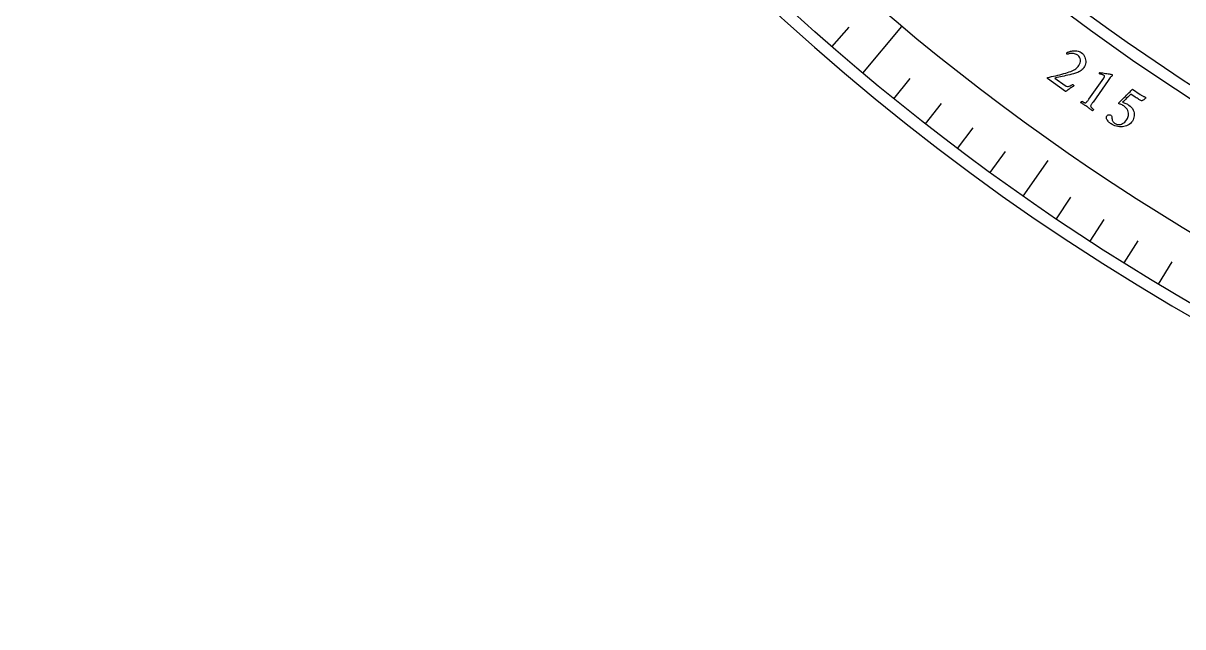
# Model space of a CAD drawing. Header units: millimetres. Extents: x -50 to 50, y -50 to 64.
# Drawn here: x -50 to -25.1, y -50 to -37.04 of the extents above; entities that cross this region are included whole.
import ezdxf

# ---------------------------------------------------------------- set-up
doc = ezdxf.new("R2010")
doc.units = ezdxf.units.MM
for name, color, linetype in [('CUT_INNER', 6, 'Continuous'), ('CUT_OUTER', 1, 'Continuous'), ('ENGRAVE', 7, 'Continuous'), ('ENGRAVE_FINE', 8, 'Continuous'), ('TEXT', 5, 'Continuous')]:
    doc.layers.add(name, color=color, linetype=linetype)

msp = doc.modelspace()

# ---------------------------------------------------------------- linework, layer by layer
at = {"layer": 'CUT_INNER'}
msp.add_arc((0.0002, -0.0001), 45.7499, 92.31774, 38.3206, dxfattribs=at)
at = {"layer": 'CUT_OUTER'}
msp.add_arc((0, -0.0002), 49.9998, 177.11535, 4.43206, dxfattribs=at)
at = {"layer": 'ENGRAVE'}
for points in [[(-31.9755, -38.1069), (-31.1341, -37.1041)], [(-28.5326, -40.7487), (-27.9963, -39.9828)]]:
    msp.add_lwpolyline(points, dxfattribs=at)
for radius in [49.745, 48.436, 46.005]:
    msp.add_circle((0, 0), radius, dxfattribs=at)
at = {"layer": 'ENGRAVE_FINE'}
for points in [[(-32.6357, -37.543), (-32.2676, -37.1196)], [(-31.3055, -38.6591), (-30.9525, -38.2231)], [(-30.6261, -39.1996), (-30.2807, -38.7575)], [(-29.9373, -39.7281), (-29.5997, -39.2801)], [(-29.2394, -40.2446), (-28.9096, -39.7907)], [(-27.8171, -41.2405), (-27.5033, -40.7754)], [(-27.0931, -41.7197), (-26.7875, -41.2492)], [(-26.3608, -42.1862), (-26.0635, -41.7104)], [(-25.6206, -42.6398), (-25.3316, -42.1589)]]:
    msp.add_lwpolyline(points, dxfattribs=at)
at = {"layer": 'TEXT'}
for points in [[(-27.4413, -38.3823), (-27.4572, -38.3923), (-27.4738, -38.4031), (-27.4913, -38.4148), (-27.5096, -38.4272), (-27.5279, -38.4398), (-27.5455, -38.452), (-27.5623, -38.4638), (-27.5784, -38.4751), (-27.5929, -38.4853), (-27.6047, -38.4937), (-27.614, -38.5002), (-27.6206, -38.505), (-28.0054, -38.2261), (-28.0062, -38.2235), (-28.0068, -38.2205), (-28.0072, -38.2171), (-28.0074, -38.2133), (-28.0074, -38.2096), (-28.007, -38.2065), (-28.0063, -38.204), (-28.0052, -38.202), (-27.9626, -38.1929), (-27.9193, -38.1834), (-27.8754, -38.1735), (-27.8308, -38.1632), (-27.7862, -38.1525), (-27.7423, -38.1416), (-27.6991, -38.1303), (-27.6566, -38.1187), (-27.6156, -38.107), (-27.577, -38.0952), (-27.5408, -38.0834), (-27.507, -38.0716), (-27.4741, -38.0586), (-27.4454, -38.0449), (-27.4209, -38.0306), (-27.4005, -38.0157), (-27.3827, -37.9998), (-27.3658, -37.9826), (-27.3497, -37.9641), (-27.3346, -37.9443), (-27.3171, -37.9155), (-27.3055, -37.8859), (-27.2999, -37.8555), (-27.3001, -37.8243), (-27.3062, -37.7943), (-27.3181, -37.7673), (-27.3357, -37.7436), (-27.3591, -37.7229), (-27.3811, -37.7088), (-27.4035, -37.6981), (-27.4262, -37.6908), (-27.4492, -37.6869), (-27.4718, -37.6854), (-27.4932, -37.6855), (-27.5133, -37.6872), (-27.5322, -37.6903), (-27.5492, -37.6942), (-27.5635, -37.6978), (-27.575, -37.7013), (-27.5838, -37.7046), (-27.5869, -37.7016), (-27.5894, -37.6977), (-27.5912, -37.6929), (-27.5925, -37.687), (-27.5931, -37.6813), (-27.5933, -37.6767), (-27.5928, -37.6732), (-27.5919, -37.671), (-27.5851, -37.6668), (-27.5756, -37.6619), (-27.5633, -37.6563), (-27.5482, -37.6501), (-27.531, -37.6438), (-27.5121, -37.6384), (-27.4915, -37.6337), (-27.4692, -37.6299), (-27.446, -37.6272), (-27.4224, -37.6264), (-27.3985, -37.6272), (-27.3743, -37.6298), (-27.3503, -37.6348), (-27.3269, -37.6429), (-27.3041, -37.6541), (-27.282, -37.6683), (-27.2575, -37.6886), (-27.2366, -37.7113), (-27.2193, -37.7364), (-27.2056, -37.7641), (-27.1954, -37.7931), (-27.1888, -37.8224), (-27.1859, -37.852), (-27.1865, -37.882), (-27.1908, -37.9113), (-27.1987, -37.9391), (-27.2103, -37.9653), (-27.2255, -37.9899), (-27.2435, -38.0127), (-27.263, -38.0332), (-27.2841, -38.0515), (-27.3068, -38.0676), (-27.3309, -38.0816), (-27.356, -38.0938), (-27.3822, -38.1041), (-27.4095, -38.1126), (-27.4467, -38.1227), (-27.4855, -38.1327), (-27.526, -38.1426), (-27.5681, -38.1526), (-27.6104, -38.1623), (-27.6515, -38.1716), (-27.6914, -38.1805), (-27.73, -38.189), (-27.7661, -38.1968), (-27.7984, -38.2039), (-27.8269, -38.2101), (-27.8516, -38.2155), (-27.6311, -38.3752), (-27.6144, -38.3853), (-27.5973, -38.3916), (-27.5798, -38.3942), (-27.5619, -38.3931), (-27.543, -38.3887), (-27.5225, -38.3812), (-27.5004, -38.3706), (-27.4766, -38.3571), (-27.4728, -38.3553), (-27.4687, -38.355), (-27.4641, -38.3563), (-27.4592, -38.3592), (-27.4573, -38.3608), (-27.4551, -38.363), (-27.4524, -38.366), (-27.4494, -38.3696), (-27.4466, -38.3734), (-27.4442, -38.3768), (-27.4425, -38.3798), (-27.4413, -38.3823)], [(-27.1182, -38.6677), (-26.801, -38.2155), (-26.7936, -38.2041), (-26.788, -38.1942), (-26.7845, -38.1858), (-26.7828, -38.1787), (-26.783, -38.1726), (-26.785, -38.1669), (-26.7886, -38.1618), (-26.794, -38.1572), (-26.8014, -38.1528), (-26.8113, -38.1482), (-26.8237, -38.1435), (-26.8385, -38.1387), (-26.8536, -38.1342), (-26.8669, -38.1305), (-26.8784, -38.1274), (-26.8882, -38.1251), (-26.8896, -38.1178), (-26.8895, -38.1109), (-26.8879, -38.1045), (-26.8846, -38.0985), (-26.8846, -38.0984), (-26.8844, -38.0982), (-26.8842, -38.0979), (-26.8838, -38.0974), (-26.8822, -38.0954), (-26.8806, -38.0941), (-26.8791, -38.0933), (-26.8775, -38.0933), (-26.8477, -38.0988), (-26.8181, -38.1041), (-26.7887, -38.1092), (-26.7594, -38.114), (-26.7314, -38.1185), (-26.706, -38.1226), (-26.683, -38.1264), (-26.6625, -38.1298), (-26.6456, -38.1326), (-26.6334, -38.1348), (-26.6258, -38.1362), (-26.6229, -38.137), (-26.6207, -38.1386), (-26.6183, -38.1408), (-26.6171, -38.1436), (-26.6168, -38.147), (-26.6175, -38.151), (-26.6188, -38.155), (-26.62, -38.1587), (-26.6211, -38.1619), (-26.6221, -38.1648), (-26.6237, -38.1664), (-26.6282, -38.171), (-26.6357, -38.1788), (-26.6463, -38.1897), (-26.6591, -38.2039), (-26.6734, -38.2213), (-26.6892, -38.2421), (-26.7064, -38.2663), (-27.0298, -38.7296), (-27.0384, -38.742), (-27.0466, -38.754), (-27.0545, -38.7657), (-27.062, -38.777), (-27.0687, -38.7877), (-27.0742, -38.7979), (-27.0785, -38.8073), (-27.0816, -38.8161), (-27.0816, -38.8203), (-27.08, -38.8254), (-27.0766, -38.8315), (-27.0715, -38.8385), (-27.0654, -38.8459), (-27.0588, -38.8531), (-27.0518, -38.8601), (-27.0442, -38.8669), (-27.037, -38.873), (-27.0309, -38.8781), (-27.0258, -38.8821), (-27.0218, -38.8851), (-27.0221, -38.8889), (-27.0234, -38.8933), (-27.0257, -38.8983), (-27.0289, -38.904), (-27.0326, -38.9092), (-27.0364, -38.9132), (-27.0402, -38.9159), (-27.0441, -38.9172), (-27.0603, -38.9043), (-27.0758, -38.892), (-27.0907, -38.8802), (-27.1048, -38.869), (-27.119, -38.858), (-27.1339, -38.8468), (-27.1495, -38.8354), (-27.1658, -38.8238), (-27.1817, -38.8129), (-27.197, -38.8027), (-27.2117, -38.7932), (-27.2258, -38.7844), (-27.2401, -38.7756), (-27.2556, -38.7662), (-27.272, -38.7562), (-27.2896, -38.7455), (-27.2896, -38.7414), (-27.2884, -38.7369), (-27.286, -38.732), (-27.2823, -38.7267), (-27.2781, -38.7217), (-27.2742, -38.7179), (-27.2705, -38.7151), (-27.267, -38.7135), (-27.2629, -38.7163), (-27.2574, -38.7196), (-27.2505, -38.7237), (-27.2422, -38.7284), (-27.2333, -38.7331), (-27.2243, -38.7374), (-27.2153, -38.7411), (-27.2062, -38.7443), (-27.1979, -38.7466), (-27.1913, -38.7475), (-27.1863, -38.7471), (-27.1829, -38.7453), (-27.1756, -38.7394), (-27.1681, -38.7322), (-27.1603, -38.7236), (-27.1522, -38.7138), (-27.144, -38.7031), (-27.1355, -38.6918), (-27.1269, -38.68), (-27.1182, -38.6677)], [(-26.2614, -38.7945), (-26.2306, -38.8181), (-26.2047, -38.8437), (-26.184, -38.8714), (-26.1682, -38.9012), (-26.157, -38.9321), (-26.1497, -38.9632), (-26.1464, -38.9944), (-26.147, -39.0258), (-26.1513, -39.0564), (-26.1591, -39.0852), (-26.1703, -39.1123), (-26.1849, -39.1376), (-26.2054, -39.1649), (-26.2282, -39.1887), (-26.2531, -39.2091), (-26.2803, -39.226), (-26.309, -39.2396), (-26.3386, -39.25), (-26.3691, -39.2573), (-26.4004, -39.2615), (-26.4322, -39.2628), (-26.4639, -39.2612), (-26.4955, -39.2568), (-26.5271, -39.2496), (-26.558, -39.2397), (-26.5877, -39.2275), (-26.6162, -39.2129), (-26.6436, -39.1959), (-26.655, -39.1875), (-26.6673, -39.1774), (-26.6805, -39.1656), (-26.6945, -39.152), (-26.7081, -39.1373), (-26.7203, -39.1223), (-26.7311, -39.1068), (-26.7404, -39.0909), (-26.7415, -39.0868), (-26.7423, -39.0812), (-26.7429, -39.074), (-26.7433, -39.0653), (-26.743, -39.0561), (-26.7414, -39.0475), (-26.7385, -39.0396), (-26.7344, -39.0324), (-26.7256, -39.0215), (-26.7158, -39.0129), (-26.7049, -39.0068), (-26.6931, -39.0031), (-26.6811, -39.0016), (-26.6699, -39.0024), (-26.6595, -39.0054), (-26.6498, -39.0106), (-26.6396, -39.0192), (-26.6322, -39.0292), (-26.6275, -39.0406), (-26.6255, -39.0534), (-26.6248, -39.0667), (-26.6236, -39.0795), (-26.622, -39.0918), (-26.6199, -39.1037), (-26.6165, -39.117), (-26.6114, -39.1296), (-26.6047, -39.1415), (-26.5964, -39.1527), (-26.587, -39.1632), (-26.5771, -39.1728), (-26.5668, -39.1816), (-26.556, -39.1895), (-26.5401, -39.1987), (-26.5227, -39.2058), (-26.5039, -39.2109), (-26.4835, -39.214), (-26.4621, -39.2142), (-26.4401, -39.2108), (-26.4175, -39.2038), (-26.3942, -39.1933), (-26.3709, -39.1784), (-26.348, -39.1584), (-26.3255, -39.1335), (-26.3034, -39.1035), (-26.2923, -39.0846), (-26.2832, -39.0638), (-26.2761, -39.0411), (-26.271, -39.0166), (-26.2688, -38.9909), (-26.2701, -38.9649), (-26.2751, -38.9386), (-26.2837, -38.9119), (-26.2969, -38.8856), (-26.3158, -38.8605), (-26.3402, -38.8365), (-26.3702, -38.8136), (-26.3804, -38.8071), (-26.3927, -38.8002), (-26.407, -38.7929), (-26.4233, -38.7851), (-26.4396, -38.778), (-26.4539, -38.7725), (-26.4661, -38.7687), (-26.4764, -38.7666), (-26.4779, -38.7652), (-26.4788, -38.7631), (-26.4793, -38.7604), (-26.4792, -38.7571), (-26.4786, -38.7536), (-26.4777, -38.7503), (-26.4763, -38.7472), (-26.4746, -38.7442), (-26.4465, -38.7168), (-26.4185, -38.6893), (-26.3905, -38.6619), (-26.3626, -38.6344), (-26.3351, -38.6074), (-26.3085, -38.5813), (-26.283, -38.5562), (-26.2583, -38.532), (-26.2354, -38.5093), (-26.2148, -38.4887), (-26.1966, -38.4701), (-26.1808, -38.4537), (-26.0162, -38.5652), (-26.0046, -38.5728), (-25.9927, -38.5803), (-25.9804, -38.5875), (-25.9677, -38.5945), (-25.9554, -38.6011), (-25.944, -38.6069), (-25.9336, -38.6119), (-25.9241, -38.6162), (-25.9162, -38.6197), (-25.9106, -38.6221), (-25.9073, -38.6236), (-25.9061, -38.6241), (-25.9045, -38.6276), (-25.903, -38.6309), (-25.9016, -38.6338), (-25.9003, -38.6364), (-25.8994, -38.6389), (-25.8992, -38.6414), (-25.8997, -38.6438), (-25.9009, -38.6461), (-25.9028, -38.6484), (-25.9061, -38.6517), (-25.9109, -38.656), (-25.917, -38.6614), (-25.9242, -38.6674), (-25.9321, -38.6734), (-25.9407, -38.6795), (-25.9499, -38.6857), (-25.9595, -38.6915), (-25.969, -38.6964), (-25.9785, -38.7006), (-25.988, -38.7039), (-26.0008, -38.697), (-26.0148, -38.6893), (-26.0299, -38.6808), (-26.0462, -38.6715), (-26.0637, -38.6612), (-26.0824, -38.6496), (-26.1023, -38.6368), (-26.1234, -38.6227), (-26.2173, -38.5591), (-26.2398, -38.5811), (-26.2624, -38.6035), (-26.2851, -38.626), (-26.3078, -38.6489), (-26.3304, -38.6715), (-26.3526, -38.6934), (-26.3745, -38.7147), (-26.396, -38.7352), (-26.3805, -38.7392), (-26.3636, -38.7448), (-26.3451, -38.7519), (-26.325, -38.7606), (-26.3054, -38.7699), (-26.2882, -38.7786), (-26.2736, -38.7868), (-26.2614, -38.7945)]]:
    msp.add_lwpolyline(points, close=True, dxfattribs=at)

doc.saveas('drawing.dxf')
